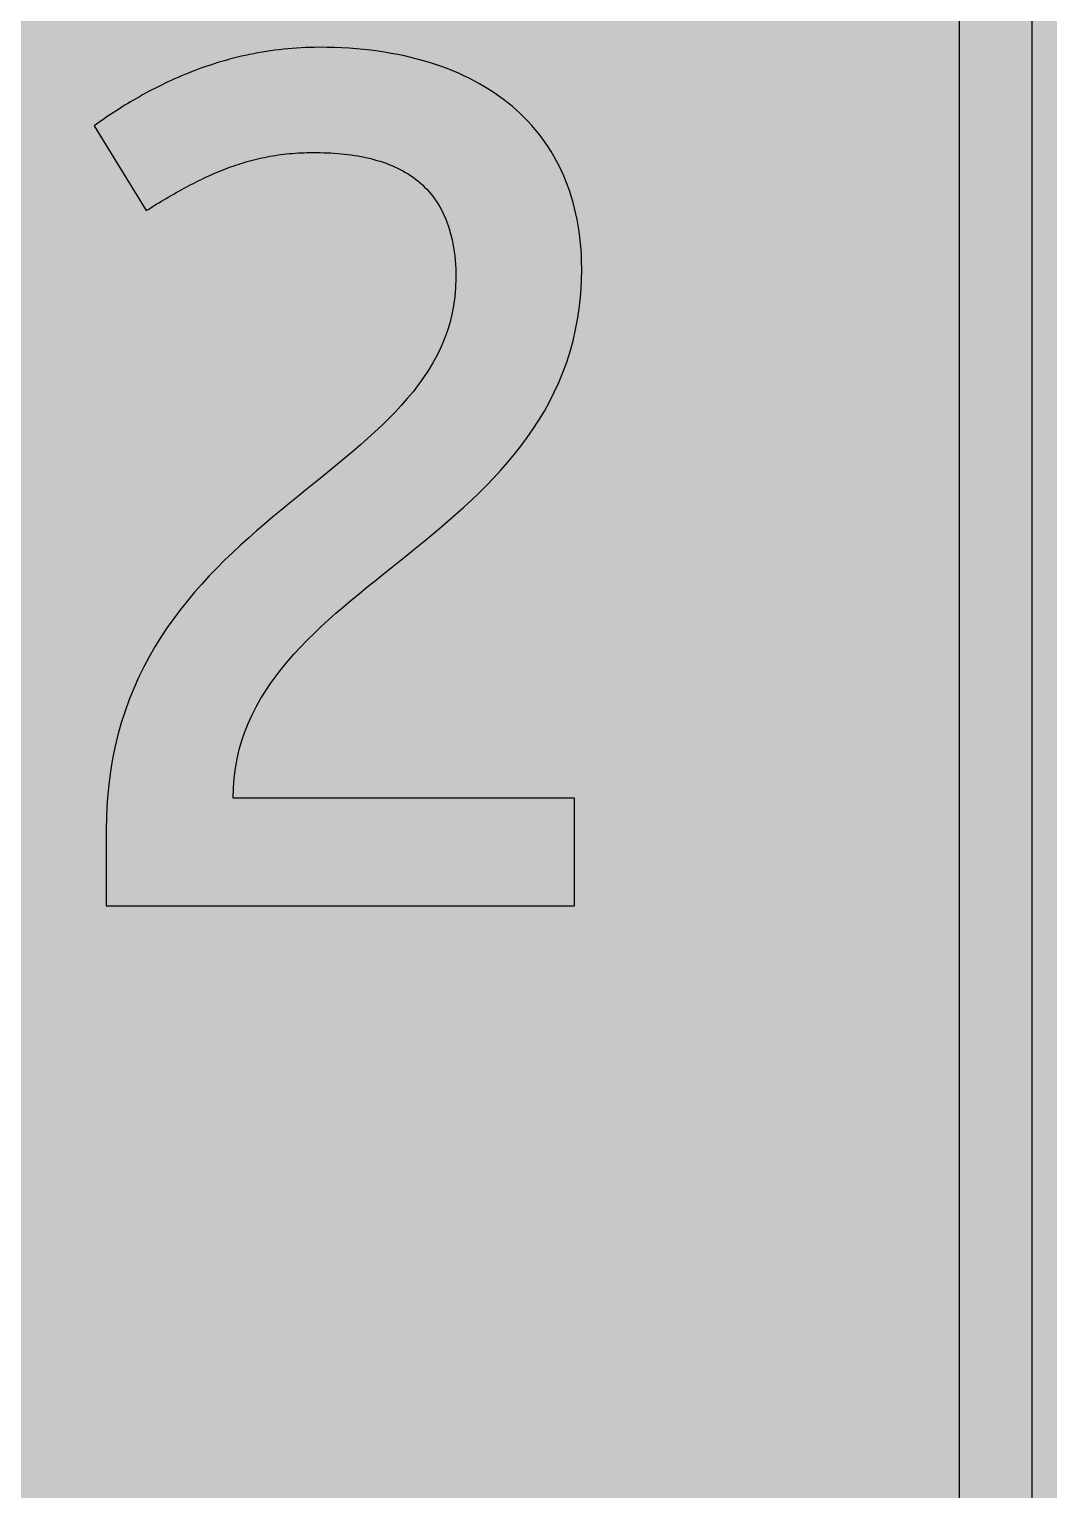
# Model space of a CAD drawing. Header units: millimetres. Extents: x 0 to 423, y 0 to 564.
# Drawn here: x 336.2 to 388.3, y 241 to 315.6 of the extents above; entities that cross this region are included whole.
import ezdxf

# ---------------------------------------------------------------- set-up
doc = ezdxf.new("R2010")
doc.units = ezdxf.units.MM

msp = doc.modelspace()

# ---------------------------------------------------------------- hatches: boundary and pattern name
for color, points in [(254, [(21.2189, 0.0537), (20.955, 0.0533), (20.6934, 0.0584), (20.4292, 0.066), (20.1676, 0.0787), (19.906, 0.094), (19.6469, 0.1118), (19.3853, 0.1321), (19.1262, 0.1549), (18.8671, 0.1829), (18.608, 0.2134), (18.349, 0.2464), (18.0924, 0.2845), (17.8359, 0.3251), (17.5793, 0.3683), (17.3253, 0.414), (17.0688, 0.4623), (16.8148, 0.5156), (16.5633, 0.5715), (16.3093, 0.6299), (16.0579, 0.6909), (15.809, 0.7544), (15.56, 0.823), (15.3111, 0.8941), (15.0622, 0.9677), (14.8158, 1.0439), (14.5694, 1.1227), (14.3256, 1.2065), (14.0818, 1.2903), (13.8379, 1.3792), (13.5966, 1.4707), (13.3579, 1.5672), (13.1191, 1.6637), (12.8803, 1.7628), (12.6441, 1.8669), (12.4079, 1.9736), (12.1742, 2.0803), (11.9405, 2.192), (11.7094, 2.3089), (11.4808, 2.4257), (11.2522, 2.5451), (11.0236, 2.6695), (10.7975, 2.794), (10.574, 2.9235), (10.3505, 3.0556), (10.1295, 3.1877), (9.9111, 3.3249), (9.6926, 3.4646), (9.4742, 3.6068), (9.2608, 3.7541), (9.0475, 3.9014), (8.8341, 4.0513), (8.6258, 4.2037), (8.4176, 4.3612), (8.2118, 4.5187), (8.0061, 4.6812), (7.8029, 4.8438), (7.6022, 5.0114), (7.4041, 5.1816), (7.206, 5.3518), (7.0129, 5.527), (6.8174, 5.7048), (6.6269, 5.8826), (6.4389, 6.0655), (6.2509, 6.2509), (6.0655, 6.4389), (5.8852, 6.6269), (5.7048, 6.8174), (5.527, 7.0104), (5.3518, 7.206), (5.1816, 7.4041), (5.0114, 7.6022), (4.8463, 7.8029), (4.6812, 8.0061), (4.5187, 8.2118), (4.3612, 8.4176), (4.2062, 8.6258), (4.0513, 8.8341), (3.9014, 9.0475), (3.7541, 9.2608), (3.6068, 9.4742), (3.4646, 9.6926), (3.3249, 9.9085), (3.1877, 10.1295), (3.0556, 10.3505), (2.9235, 10.574), (2.794, 10.7975), (2.6695, 11.0236), (2.5451, 11.2522), (2.4257, 11.4808), (2.3063, 11.7094), (2.192, 11.9405), (2.0803, 12.1742), (1.971, 12.4079), (1.8669, 12.6441), (1.7628, 12.8803), (1.6637, 13.1191), (1.5646, 13.3579), (1.4707, 13.5966), (1.3792, 13.8379), (1.2903, 14.0818), (1.2065, 14.3256), (1.1227, 14.5694), (1.0439, 14.8158), (0.9652, 15.0622), (0.8915, 15.3111), (0.823, 15.56), (0.7544, 15.809), (0.6883, 16.0604), (0.6274, 16.3119), (0.569, 16.5633), (0.5131, 16.8148), (0.4623, 17.0688), (0.4115, 17.3253), (0.3658, 17.5793), (0.3226, 17.8359), (0.2819, 18.0924), (0.2464, 18.3515), (0.2134, 18.608), (0.1829, 18.8671), (0.1549, 19.1262), (0.1295, 19.3878), (0.1092, 19.6469), (0.0914, 19.9085), (0.0762, 20.1701), (0.066, 20.4318), (0.0584, 20.6934), (0.0533, 20.955), (0.0508, 21.2192), (0.0522, 543.3314), (0.0533, 543.593), (0.0584, 543.8546), (0.066, 544.1188), (0.0762, 544.3804), (0.0914, 544.642), (0.1092, 544.9011), (0.1295, 545.1627), (0.1549, 545.4218), (0.1829, 545.6809), (0.2134, 545.94), (0.2464, 546.1991), (0.2819, 546.4556), (0.3226, 546.7121), (0.3658, 546.9687), (0.4115, 547.2227), (0.4623, 547.4792), (0.5131, 547.7332), (0.569, 547.9847), (0.6274, 548.2387), (0.6883, 548.4876), (0.7544, 548.7391), (0.823, 548.988), (0.8915, 549.2369), (0.9652, 549.4858), (1.0439, 549.7322), (1.1227, 549.9786), (1.2065, 550.2224), (1.2903, 550.4663), (1.3792, 550.7076), (1.4707, 550.9489), (1.5646, 551.1902), (1.6637, 551.4289), (1.7628, 551.6677), (1.8669, 551.9039), (1.971, 552.1401), (2.0803, 552.3738), (2.192, 552.6049), (2.3063, 552.8386), (2.4257, 553.0672), (2.5451, 553.2958), (2.6695, 553.5244), (2.794, 553.7505), (2.9235, 553.974), (3.0556, 554.1975), (3.1877, 554.4185), (3.3249, 554.6369), (3.4646, 554.8554), (3.6068, 555.0738), (3.7541, 555.2872), (3.9014, 555.5005), (4.0513, 555.7114), (4.2062, 555.9222), (4.3612, 556.1305), (4.5187, 556.3362), (4.6812, 556.5419), (4.8463, 556.7451), (5.0114, 556.9458), (5.1816, 557.1439), (5.3518, 557.342), (5.527, 557.5351), (5.7048, 557.7281), (5.8852, 557.9212), (6.0655, 558.1091), (6.2509, 558.2971), (6.4389, 558.4825), (6.6269, 558.6628), (6.8174, 558.8432), (7.0129, 559.021), (7.206, 559.1937), (7.4041, 559.3664), (7.6022, 559.5366), (7.8029, 559.7017), (8.0061, 559.8668), (8.2118, 560.0268), (8.4176, 560.1868), (8.6258, 560.3418), (8.8341, 560.4967), (9.0475, 560.6466), (9.2608, 560.7939), (9.4742, 560.9387), (9.6926, 561.0835), (9.9111, 561.2232), (10.1295, 561.3603), (10.3505, 561.4924), (10.574, 561.6245), (10.7975, 561.754), (11.0236, 561.8785), (11.2522, 562.0029), (11.4808, 562.1223), (11.7094, 562.2392), (11.9405, 562.356), (12.1742, 562.4678), (12.4079, 562.5744), (12.6441, 562.6811), (12.8803, 562.7853), (13.1191, 562.8843), (13.3579, 562.9834), (13.5966, 563.0774), (13.8379, 563.1688), (14.0818, 563.2577), (14.3256, 563.3415), (14.5694, 563.4253), (14.8158, 563.5041), (15.0622, 563.5803), (15.3111, 563.6539), (15.56, 563.7251), (15.809, 563.7936), (16.0579, 563.8571), (16.3093, 563.9206), (16.5633, 563.9791), (16.8148, 564.0349), (17.0688, 564.0857), (17.3253, 564.1365), (17.5793, 564.1823), (17.8359, 564.2254), (18.0924, 564.2635), (18.349, 564.3016), (18.608, 564.3347), (18.8671, 564.3651), (19.1262, 564.3931), (19.3853, 564.4185), (19.6469, 564.4388), (19.906, 564.4566), (20.1676, 564.4718), (20.4292, 564.482), (20.6934, 564.4896), (20.955, 564.4947), (21.2166, 564.4972), (402.2189, 564.4981), (402.4808, 564.4947), (402.7424, 564.4896), (403.0066, 564.482), (403.2682, 564.4718), (403.5298, 564.4566), (403.7889, 564.4388), (404.0505, 564.4185), (404.3096, 564.3931), (404.5687, 564.3651), (404.8277, 564.3347), (405.0868, 564.3016), (405.3434, 564.2635), (405.5999, 564.2254), (405.8564, 564.1823), (406.113, 564.1365), (406.367, 564.0857), (406.621, 564.0349), (406.875, 563.9791), (407.1264, 563.9206), (407.3779, 563.8571), (407.6268, 563.7936), (407.8783, 563.7251), (408.1272, 563.6539), (408.3736, 563.5803), (408.62, 563.5041), (408.8663, 563.4253), (409.1102, 563.3415), (409.354, 563.2577), (409.5979, 563.1688), (409.8392, 563.0774), (410.0805, 562.9834), (410.3192, 562.8843), (410.5554, 562.7853), (410.7942, 562.6811), (411.0279, 562.5744), (411.2616, 562.4678), (411.4952, 562.356), (411.7264, 562.2392), (411.9575, 562.1223), (412.1861, 562.0029), (412.4122, 561.8785), (412.6382, 561.754), (412.8643, 561.6245), (413.0853, 561.4924), (413.3063, 561.3603), (413.5272, 561.2232), (413.7457, 561.0835), (413.9616, 560.9387), (414.1775, 560.7939), (414.3908, 560.6466), (414.6017, 560.4967), (414.8125, 560.3418), (415.0208, 560.1868), (415.2265, 560.0268), (415.4297, 559.8668), (415.6329, 559.7017), (415.8336, 559.5366), (416.0342, 559.3664), (416.2298, 559.1937), (416.4254, 559.021), (416.6184, 558.8432), (416.8089, 558.6628), (416.9994, 558.4825), (417.1848, 558.2971), (417.3703, 558.1091), (417.5531, 557.9212), (417.7335, 557.7281), (417.9087, 557.5351), (418.084, 557.342), (418.2567, 557.1439), (418.4244, 556.9458), (418.592, 556.7451), (418.7546, 556.5419), (418.9171, 556.3362), (419.0746, 556.1305), (419.2321, 555.9222), (419.3845, 555.7114), (419.5369, 555.5005), (419.6842, 555.2872), (419.829, 555.0738), (419.9712, 554.8554), (420.1109, 554.6369), (420.2481, 554.4185), (420.3827, 554.1975), (420.5148, 553.974), (420.6418, 553.7505), (420.7688, 553.5244), (420.8907, 553.2958), (421.0126, 553.0672), (421.1295, 552.8386), (421.2438, 552.6049), (421.3555, 552.3738), (421.4647, 552.1401), (421.5689, 551.9039), (421.673, 551.6677), (421.7746, 551.4289), (421.8711, 551.1902), (421.9651, 550.9489), (422.0566, 550.7076), (422.1455, 550.4663), (422.2318, 550.2224), (422.3131, 549.9786), (422.3918, 549.7322), (422.4706, 549.4858), (422.5442, 549.2369), (422.6128, 548.988), (422.6814, 548.7391), (422.7449, 548.4876), (422.8084, 548.2387), (422.8668, 547.9847), (422.9227, 547.7332), (422.9735, 547.4792), (423.0243, 547.2227), (423.07, 546.9687), (423.1132, 546.7121), (423.1513, 546.4556), (423.1894, 546.1991), (423.2224, 545.94), (423.2529, 545.6809), (423.2808, 545.4218), (423.3037, 545.1627), (423.3266, 544.9011), (423.3443, 544.642), (423.357, 544.3804), (423.3697, 544.1188), (423.3774, 543.8546), (423.3824, 543.593), (423.385, 543.3314), (423.3855, 21.2203), (423.3824, 20.955), (423.3774, 20.6934), (423.3697, 20.4318), (423.357, 20.1701), (423.3443, 19.9085), (423.3266, 19.6469), (423.3037, 19.3878), (423.2808, 19.1262), (423.2529, 18.8671), (423.2224, 18.608), (423.1894, 18.3515), (423.1513, 18.0924), (423.1132, 17.8359), (423.07, 17.5793), (423.0243, 17.3253), (422.9735, 17.0688), (422.9227, 16.8148), (422.8668, 16.5633), (422.8084, 16.3119), (422.7449, 16.0604), (422.6814, 15.809), (422.6128, 15.56), (422.5442, 15.3111), (422.4706, 15.0622), (422.3918, 14.8158), (422.3131, 14.5694), (422.2318, 14.3256), (422.1455, 14.0818), (422.0566, 13.8379), (421.9651, 13.5966), (421.8711, 13.3579), (421.7746, 13.1191), (421.673, 12.8803), (421.5689, 12.6441), (421.4647, 12.4079), (421.3555, 12.1742), (421.2438, 11.9405), (421.1295, 11.7094), (421.0126, 11.4808), (420.8907, 11.2522), (420.7688, 11.0236), (420.6418, 10.7975), (420.5148, 10.574), (420.3827, 10.3505), (420.2481, 10.1295), (420.1109, 9.9085), (419.9712, 9.6926), (419.829, 9.4742), (419.6842, 9.2608), (419.5369, 9.0475), (419.3845, 8.8341), (419.2321, 8.6258), (419.0746, 8.4176), (418.9171, 8.2118), (418.7546, 8.0061), (418.592, 7.8029), (418.4244, 7.6022), (418.2567, 7.4041), (418.084, 7.206), (417.9087, 7.0104), (417.7335, 6.8174), (417.5531, 6.6269), (417.3703, 6.4389), (417.1848, 6.2509), (416.9994, 6.0655), (416.8089, 5.8826), (416.6184, 5.7048), (416.4254, 5.527), (416.2298, 5.3518), (416.0342, 5.1816), (415.8336, 5.0114), (415.6329, 4.8438), (415.4297, 4.6812), (415.2265, 4.5187), (415.0208, 4.3612), (414.8125, 4.2037), (414.6017, 4.0513), (414.3908, 3.9014), (414.1775, 3.7541), (413.9616, 3.6068), (413.7457, 3.4646), (413.5272, 3.3249), (413.3063, 3.1877), (413.0853, 3.0556), (412.8643, 2.9235), (412.6382, 2.794), (412.4122, 2.6695), (412.1861, 2.5451), (411.9575, 2.4257), (411.7264, 2.3089), (411.4952, 2.192), (411.2616, 2.0803), (411.0279, 1.9736), (410.7942, 1.8669), (410.5554, 1.7628), (410.3192, 1.6637), (410.0805, 1.5672), (409.8392, 1.4707), (409.5979, 1.3792), (409.354, 1.2903), (409.1102, 1.2065), (408.8663, 1.1227), (408.62, 1.0439), (408.3736, 0.9677), (408.1272, 0.8941), (407.8783, 0.823), (407.6268, 0.7544), (407.3779, 0.6909), (407.1264, 0.6299), (406.875, 0.5715), (406.621, 0.5156), (406.367, 0.4623), (406.113, 0.414), (405.8564, 0.3683), (405.5999, 0.3251), (405.3434, 0.2845), (405.0868, 0.2464), (404.8277, 0.2134), (404.5687, 0.1829), (404.3096, 0.1549), (404.0505, 0.1321), (403.7889, 0.1118), (403.5298, 0.094), (403.2682, 0.0787), (403.0066, 0.066), (402.7424, 0.0584), (402.4808, 0.0533), (402.2166, 0.0533)]), (59, [(251.5828, 131.287), (251.3914, 131.2875), (251.2009, 131.2951), (251.0104, 131.3078), (250.825, 131.3231), (250.637, 131.3459), (250.4542, 131.3713), (250.2713, 131.4018), (250.0884, 131.4374), (249.9081, 131.4755), (249.7303, 131.5187), (249.5525, 131.5669), (249.3797, 131.6177), (249.2045, 131.6736), (249.0343, 131.7346), (248.8641, 131.8006), (248.699, 131.8666), (248.5339, 131.9403), (248.3688, 132.0165), (248.2088, 132.0952), (248.0513, 132.1791), (247.8938, 132.268), (247.7389, 132.3569), (247.589, 132.4534), (247.4392, 132.5499), (247.2919, 132.6515), (247.1496, 132.7582), (247.0074, 132.8649), (246.8702, 132.9766), (246.7331, 133.0909), (246.601, 133.2103), (246.4714, 133.3297), (246.3419, 133.4541), (246.22, 133.5811), (246.0981, 133.7132), (245.9787, 133.8453), (245.8644, 133.9799), (245.7526, 134.1196), (245.6459, 134.2619), (245.5393, 134.4041), (245.4377, 134.5514), (245.3411, 134.7013), (245.2446, 134.8511), (245.1557, 135.0061), (245.0668, 135.161), (244.983, 135.321), (244.9043, 135.4811), (244.8281, 135.6436), (244.7544, 135.8087), (244.6858, 135.9764), (244.6223, 136.1465), (244.5614, 136.3167), (244.5055, 136.4894), (244.4547, 136.6647), (244.4064, 136.8425), (244.3632, 137.0203), (244.3226, 137.2006), (244.2896, 137.3835), (244.2591, 137.5664), (244.2337, 137.7493), (244.2108, 137.9372), (244.1956, 138.1227), (244.1829, 138.3132), (244.1753, 138.5037), (244.1727, 138.6942), (244.1744, 341.1897), (244.1753, 341.3785), (244.1829, 341.569), (244.1956, 341.7595), (244.2108, 341.945), (244.2337, 342.1329), (244.2591, 342.3158), (244.2896, 342.4987), (244.3226, 342.6816), (244.3632, 342.8619), (244.4064, 343.0397), (244.4547, 343.2175), (244.5055, 343.3902), (244.5614, 343.5655), (244.6223, 343.7357), (244.6858, 343.9058), (244.7544, 344.0709), (244.8281, 344.236), (244.9043, 344.4011), (244.983, 344.5612), (245.0668, 344.7186), (245.1557, 344.8761), (245.2446, 345.0311), (245.3411, 345.1809), (245.4377, 345.3308), (245.5393, 345.4781), (245.6459, 345.6203), (245.7526, 345.7626), (245.8644, 345.8997), (245.9787, 346.0369), (246.0981, 346.169), (246.22, 346.2985), (246.3419, 346.4281), (246.4714, 346.55), (246.601, 346.6719), (246.7331, 346.7913), (246.8702, 346.9056), (247.0074, 347.0173), (247.1496, 347.124), (247.2919, 347.2307), (247.4392, 347.3323), (247.589, 347.4288), (247.7389, 347.5253), (247.8938, 347.6142), (248.0513, 347.7031), (248.2088, 347.787), (248.3688, 347.8657), (248.5339, 347.9419), (248.699, 348.0156), (248.8641, 348.0841), (249.0343, 348.1476), (249.2045, 348.2086), (249.3797, 348.2645), (249.5525, 348.3153), (249.7303, 348.3635), (249.9081, 348.4067), (250.0884, 348.4474), (250.2713, 348.4804), (250.4542, 348.5109), (250.637, 348.5363), (250.825, 348.5591), (251.0104, 348.5744), (251.2009, 348.5871), (251.3914, 348.5947), (251.5819, 348.5972), (379.9939, 348.5981), (380.1847, 348.5947), (380.3752, 348.5871), (380.5631, 348.5744), (380.7511, 348.5591), (380.9365, 348.5363), (381.1219, 348.5109), (381.3048, 348.4804), (381.4851, 348.4474), (381.6655, 348.4067), (381.8433, 348.3635), (382.0211, 348.3153), (382.1963, 348.2645), (382.3691, 348.2086), (382.5392, 348.1476), (382.7094, 348.0841), (382.8771, 348.0156), (383.0422, 347.9419), (383.2047, 347.8657), (383.3647, 347.787), (383.5248, 347.7031), (383.6797, 347.6142), (383.8346, 347.5253), (383.987, 347.4288), (384.1344, 347.3323), (384.2817, 347.2307), (384.4265, 347.124), (384.5662, 347.0173), (384.7059, 346.9056), (384.8405, 346.7913), (384.9751, 346.6719), (385.1046, 346.55), (385.2316, 346.4281), (385.3561, 346.2985), (385.478, 346.169), (385.5949, 346.0369), (385.7092, 345.8997), (385.8209, 345.7626), (385.9301, 345.6203), (386.0343, 345.4781), (386.1359, 345.3308), (386.2349, 345.1809), (386.3289, 345.0311), (386.4204, 344.8761), (386.5067, 344.7186), (386.5905, 344.5612), (386.6718, 344.4011), (386.7455, 344.236), (386.8191, 344.0709), (386.8877, 343.9058), (386.9512, 343.7357), (387.0122, 343.5655), (387.0681, 343.3902), (387.1189, 343.2175), (387.1671, 343.0397), (387.2103, 342.8619), (387.2509, 342.6816), (387.2865, 342.4987), (387.3144, 342.3158), (387.3424, 342.1329), (387.3627, 341.945), (387.3805, 341.7595), (387.3906, 341.569), (387.3983, 341.3785), (387.4008, 341.188), (387.4022, 138.6953), (387.3983, 138.5037), (387.3906, 138.3132), (387.3805, 138.1227), (387.3627, 137.9372), (387.3424, 137.7493), (387.3144, 137.5664), (387.2865, 137.3835), (387.2509, 137.2006), (387.2103, 137.0203), (387.1671, 136.8425), (387.1189, 136.6647), (387.0681, 136.4894), (387.0122, 136.3167), (386.9512, 136.1465), (386.8877, 135.9764), (386.8191, 135.8087), (386.7455, 135.6436), (386.6718, 135.4811), (386.5905, 135.321), (386.5067, 135.161), (386.4204, 135.0061), (386.3289, 134.8511), (386.2349, 134.7013), (386.1359, 134.5514), (386.0343, 134.4041), (385.9301, 134.2619), (385.8209, 134.1196), (385.7092, 133.9799), (385.5949, 133.8453), (385.478, 133.7132), (385.3561, 133.5811), (385.2316, 133.4541), (385.1046, 133.3297), (384.9751, 133.2103), (384.8405, 133.0909), (384.7059, 132.9766), (384.5662, 132.8649), (384.4265, 132.7582), (384.2817, 132.6515), (384.1344, 132.5499), (383.987, 132.4534), (383.8346, 132.3569), (383.6797, 132.268), (383.5248, 132.1791), (383.3647, 132.0952), (383.2047, 132.0165), (383.0422, 131.9403), (382.8771, 131.8666), (382.7094, 131.8006), (382.5392, 131.7346), (382.3691, 131.6736), (382.1963, 131.6177), (382.0211, 131.5669), (381.8433, 131.5187), (381.6655, 131.4755), (381.4851, 131.4374), (381.3048, 131.4018), (381.1219, 131.3713), (380.9365, 131.3459), (380.7511, 131.3231), (380.5631, 131.3078), (380.3752, 131.2951), (380.1847, 131.2875), (379.9916, 131.285)]), (40, [(251.5828, 134.9912), (251.4854, 134.9908), (251.3914, 134.9959), (251.2974, 135.001), (251.2035, 135.0086), (251.1095, 135.0188), (251.018, 135.0315), (250.9266, 135.0467), (250.8352, 135.0645), (250.7463, 135.0848), (250.6574, 135.1077), (250.5685, 135.1305), (250.4796, 135.1559), (250.3932, 135.1839), (250.3094, 135.2144), (250.223, 135.2474), (250.1392, 135.2804), (250.0579, 135.316), (249.9766, 135.3541), (249.8954, 135.3947), (249.8166, 135.4379), (249.7379, 135.4811), (249.6617, 135.5268), (249.5855, 135.5725), (249.5118, 135.6233), (249.4382, 135.6741), (249.3645, 135.7249), (249.2959, 135.7808), (249.2248, 135.8367), (249.1588, 135.8925), (249.0902, 135.951), (249.0267, 136.0119), (248.9632, 136.0754), (248.8997, 136.1389), (248.8387, 136.2024), (248.7803, 136.2685), (248.7244, 136.337), (248.6685, 136.4056), (248.6127, 136.4767), (248.5619, 136.5504), (248.5111, 136.6215), (248.4603, 136.6977), (248.4145, 136.7739), (248.3688, 136.8501), (248.3256, 136.9289), (248.2825, 137.0076), (248.2418, 137.0889), (248.2037, 137.1702), (248.1682, 137.2514), (248.1351, 137.3353), (248.1021, 137.4191), (248.0716, 137.5054), (248.0437, 137.5918), (248.0183, 137.6807), (247.9929, 137.7671), (247.9726, 137.8585), (247.9523, 137.9474), (247.9345, 138.0388), (247.9192, 138.1303), (247.9065, 138.2217), (247.8964, 138.3157), (247.8888, 138.4097), (247.8811, 138.5037), (247.8786, 138.5976), (247.8786, 138.6942), (247.8786, 341.1897), (247.8786, 341.2846), (247.8811, 341.3785), (247.8888, 341.4725), (247.8964, 341.5665), (247.9065, 341.6605), (247.9192, 341.7519), (247.9345, 341.8434), (247.9523, 341.9348), (247.9726, 342.0237), (247.9929, 342.1126), (248.0183, 342.2015), (248.0437, 342.2904), (248.0716, 342.3768), (248.1021, 342.4606), (248.1351, 342.5469), (248.1682, 342.6308), (248.2037, 342.712), (248.2418, 342.7933), (248.2825, 342.8746), (248.3256, 342.9533), (248.3688, 343.0321), (248.4145, 343.1083), (248.4603, 343.1845), (248.5111, 343.2581), (248.5619, 343.3318), (248.6127, 343.4055), (248.6685, 343.474), (248.7244, 343.5452), (248.7803, 343.6112), (248.8387, 343.6798), (248.8997, 343.7433), (248.9632, 343.8068), (249.0267, 343.8703), (249.0902, 343.9312), (249.1588, 343.9897), (249.2248, 344.0455), (249.2959, 344.1014), (249.3645, 344.1573), (249.4382, 344.2081), (249.5118, 344.2589), (249.5855, 344.3097), (249.6617, 344.3554), (249.7379, 344.4011), (249.8166, 344.4443), (249.8954, 344.4875), (249.9766, 344.5281), (250.0579, 344.5662), (250.1392, 344.6018), (250.223, 344.6348), (250.3094, 344.6678), (250.3932, 344.6983), (250.4796, 344.7263), (250.5685, 344.7517), (250.6574, 344.7771), (250.7463, 344.7974), (250.8352, 344.8177), (250.9266, 344.8355), (251.018, 344.8507), (251.1095, 344.8634), (251.2035, 344.8736), (251.2974, 344.8812), (251.3914, 344.8888), (251.4854, 344.8914), (251.5819, 344.8939), (379.9939, 344.8939), (380.0881, 344.8914), (380.1821, 344.8888), (380.2786, 344.8812), (380.3726, 344.8736), (380.4641, 344.8634), (380.558, 344.8507), (380.6495, 344.8355), (380.7384, 344.8177), (380.8298, 344.7974), (380.9187, 344.7771), (381.0076, 344.7517), (381.094, 344.7263), (381.1803, 344.6983), (381.2667, 344.6678), (381.3505, 344.6348), (381.4343, 344.6018), (381.5182, 344.5662), (381.5994, 344.5281), (381.6782, 344.4875), (381.7595, 344.4443), (381.8357, 344.4011), (381.9144, 344.3554), (381.9906, 344.3097), (382.0643, 344.2589), (382.1379, 344.2081), (382.209, 344.1573), (382.2802, 344.1014), (382.3487, 344.0455), (382.4173, 343.9897), (382.4834, 343.9312), (382.5494, 343.8703), (382.6129, 343.8068), (382.6739, 343.7433), (382.7348, 343.6798), (382.7932, 343.6112), (382.8517, 343.5452), (382.9075, 343.474), (382.9609, 343.4055), (383.0142, 343.3318), (383.065, 343.2581), (383.1133, 343.1845), (383.1615, 343.1083), (383.2073, 343.0321), (383.2504, 342.9533), (383.2911, 342.8746), (383.3317, 342.7933), (383.3698, 342.712), (383.4054, 342.6308), (383.4409, 342.5469), (383.4714, 342.4606), (383.5019, 342.3768), (383.5298, 342.2904), (383.5552, 342.2015), (383.5806, 342.1126), (383.601, 342.0237), (383.6213, 341.9348), (383.6391, 341.8434), (383.6543, 341.7519), (383.667, 341.6605), (383.6772, 341.5665), (383.6848, 341.4725), (383.6924, 341.3785), (383.6949, 341.2846), (383.6975, 341.188), (383.698, 138.6953), (383.6949, 138.5976), (383.6924, 138.5037), (383.6848, 138.4097), (383.6772, 138.3157), (383.667, 138.2217), (383.6543, 138.1303), (383.6391, 138.0388), (383.6213, 137.9474), (383.601, 137.8585), (383.5806, 137.7671), (383.5552, 137.6807), (383.5298, 137.5918), (383.5019, 137.5054), (383.4714, 137.4191), (383.4409, 137.3353), (383.4054, 137.2514), (383.3698, 137.1702), (383.3317, 137.0889), (383.2911, 137.0076), (383.2504, 136.9289), (383.2073, 136.8501), (383.1615, 136.7739), (383.1133, 136.6977), (383.065, 136.6215), (383.0142, 136.5504), (382.9609, 136.4767), (382.9075, 136.4056), (382.8517, 136.337), (382.7932, 136.2685), (382.7348, 136.2024), (382.6739, 136.1389), (382.6129, 136.0754), (382.5494, 136.0119), (382.4834, 135.951), (382.4173, 135.8925), (382.3487, 135.8367), (382.2802, 135.7808), (382.209, 135.7249), (382.1379, 135.6741), (382.0643, 135.6233), (381.9906, 135.5725), (381.9144, 135.5268), (381.8357, 135.4811), (381.7595, 135.4379), (381.6782, 135.3947), (381.5994, 135.3541), (381.5182, 135.316), (381.4343, 135.2804), (381.3505, 135.2474), (381.2667, 135.2144), (381.1803, 135.1839), (381.094, 135.1559), (381.0076, 135.1305), (380.9187, 135.1077), (380.8298, 135.0848), (380.7384, 135.0645), (380.6495, 135.0467), (380.558, 135.0315), (380.4641, 135.0188), (380.3726, 135.0086), (380.2786, 135.001), (380.1821, 134.9959), (380.0881, 134.9908), (379.9916, 134.9908)]), (59, [(350.7313, 309.2715), (350.9112, 309.2704), (351.094, 309.2653), (351.2744, 309.2628), (351.4522, 309.2552), (351.6325, 309.2475), (351.8078, 309.2348), (351.9856, 309.2221), (352.1608, 309.2069), (352.3336, 309.1891), (352.5063, 309.1688), (352.6765, 309.1459), (352.8466, 309.1231), (353.0143, 309.0951), (353.1819, 309.0647), (353.347, 309.0316), (353.5096, 308.9961), (353.6721, 308.958), (353.8296, 308.9173), (353.9871, 308.8716), (354.1446, 308.8259), (354.297, 308.7751), (354.4494, 308.7218), (354.5992, 308.6659), (354.744, 308.6049), (354.8888, 308.544), (355.031, 308.4779), (355.1707, 308.4068), (355.3079, 308.3331), (355.4451, 308.2569), (355.5771, 308.1757), (355.7041, 308.0918), (355.8311, 308.0055), (355.9556, 307.914), (356.0775, 307.8175), (356.1944, 307.7185), (356.3087, 307.6143), (356.4204, 307.5076), (356.5296, 307.3959), (356.6338, 307.279), (356.7354, 307.1597), (356.8344, 307.0352), (356.931, 306.9082), (357.0224, 306.7736), (357.1088, 306.6364), (357.1951, 306.4942), (357.2739, 306.3494), (357.3526, 306.197), (357.4237, 306.0395), (357.4948, 305.8795), (357.5583, 305.7144), (357.6193, 305.5442), (357.6777, 305.369), (357.7285, 305.1886), (357.7793, 305.0007), (357.8225, 304.8102), (357.8631, 304.6146), (357.8987, 304.4139), (357.9292, 304.2056), (357.9546, 303.9948), (357.9774, 303.7764), (357.9927, 303.5529), (358.0054, 303.3243), (358.013, 303.0906), (358.0155, 302.8493), (358.0028, 302.3667), (357.9647, 301.8968), (357.9012, 301.4396), (357.8149, 300.9951), (357.7057, 300.5607), (357.5761, 300.1366), (357.4212, 299.7225), (357.2485, 299.3187), (357.0554, 298.9224), (356.8446, 298.5364), (356.616, 298.1579), (356.3696, 297.7845), (356.1055, 297.4188), (355.8286, 297.0606), (355.534, 296.7076), (355.2292, 296.357), (354.9091, 296.0141), (354.5764, 295.6738), (354.2309, 295.3385), (353.8779, 295.0032), (353.5121, 294.6705), (353.1413, 294.3428), (352.7577, 294.0126), (352.3691, 293.685), (351.9754, 293.3573), (351.5741, 293.0271), (351.1677, 292.6969), (350.7588, 292.3667), (350.3447, 292.0314), (349.9307, 291.6961), (349.5116, 291.3558), (349.0951, 291.0129), (348.676, 290.6649), (348.2594, 290.3118), (347.8428, 289.9512), (347.4314, 289.5879), (347.0199, 289.2171), (346.6135, 288.8361), (346.2147, 288.45), (345.8185, 288.0563), (345.4298, 287.6525), (345.0488, 287.2384), (344.6755, 286.8168), (344.3122, 286.3825), (343.9566, 285.938), (343.6137, 285.4808), (343.281, 285.0134), (342.961, 284.5308), (342.6536, 284.0355), (342.3615, 283.5275), (342.0821, 283.0043), (341.8205, 282.4658), (341.5741, 281.9121), (341.343, 281.3431), (341.1322, 280.7564), (340.9391, 280.1518), (340.7664, 279.5321), (340.614, 278.892), (340.4819, 278.2341), (340.3727, 277.5534), (340.2863, 276.8575), (340.2228, 276.1386), (340.1847, 275.397), (340.172, 274.635), (340.1741, 270.8106), (364.0667, 270.8106), (364.0667, 276.3048), (346.6564, 276.3048), (346.6668, 276.827), (346.7049, 277.335), (346.7684, 277.8303), (346.8548, 278.3129), (346.964, 278.7828), (347.0935, 279.2425), (347.2459, 279.6896), (347.4187, 280.1264), (347.6117, 280.5532), (347.8225, 280.9697), (348.0511, 281.3787), (348.295, 281.7774), (348.5591, 282.1686), (348.836, 282.5521), (349.1281, 282.9281), (349.4329, 283.2964), (349.7529, 283.6621), (350.0831, 284.0203), (350.426, 284.3733), (350.7791, 284.7213), (351.1423, 285.0642), (351.5131, 285.4071), (351.8941, 285.7449), (352.2802, 286.0802), (352.6739, 286.4129), (353.0752, 286.7457), (353.4791, 287.0759), (353.888, 287.4061), (354.2995, 287.7363), (354.7135, 288.069), (355.1301, 288.4018), (355.5467, 288.7345), (355.9632, 289.0723), (356.3772, 289.4101), (356.7913, 289.7505), (357.2027, 290.0985), (357.6117, 290.4465), (358.0155, 290.8021), (358.4169, 291.1602), (358.8106, 291.526), (359.1966, 291.8968), (359.5776, 292.2753), (359.9485, 292.6613), (360.3117, 293.055), (360.6648, 293.4564), (361.0077, 293.8678), (361.3379, 294.2869), (361.6579, 294.7162), (361.9627, 295.1556), (362.2548, 295.6077), (362.5342, 296.07), (362.7958, 296.5425), (363.0397, 297.0301), (363.2683, 297.528), (363.4791, 298.0411), (363.6721, 298.5668), (363.8448, 299.1079), (363.9972, 299.6641), (364.1268, 300.2356), (364.236, 300.8249), (364.3224, 301.4269), (364.3859, 302.0492), (364.424, 302.6867), (364.4367, 303.342), (364.4316, 303.6722), (364.4214, 303.9948), (364.4036, 304.3149), (364.3782, 304.6298), (364.3452, 304.9422), (364.3046, 305.247), (364.2589, 305.5518), (364.2055, 305.849), (364.1446, 306.1437), (364.076, 306.4332), (364.0023, 306.7177), (363.9185, 306.9996), (363.8296, 307.2765), (363.7356, 307.5483), (363.6315, 307.815), (363.5248, 308.0766), (363.408, 308.3357), (363.286, 308.5897), (363.1565, 308.8386), (363.0193, 309.0824), (362.8771, 309.3212), (362.7298, 309.5574), (362.5723, 309.786), (362.4123, 310.0121), (362.2421, 310.2305), (362.0668, 310.4464), (361.8865, 310.6572), (361.6985, 310.8604), (361.5055, 311.0611), (361.3048, 311.2567), (361.0991, 311.4472), (360.8857, 311.6326), (360.6673, 311.8104), (360.4438, 311.9857), (360.2126, 312.1558), (359.9739, 312.3184), (359.7326, 312.4784), (359.4837, 312.6308), (359.2271, 312.7807), (358.968, 312.9229), (358.7013, 313.0601), (358.4296, 313.1922), (358.1502, 313.3192), (357.8657, 313.4385), (357.5761, 313.5554), (357.2815, 313.6646), (356.9818, 313.7687), (356.6744, 313.8653), (356.362, 313.9592), (356.0445, 314.0456), (355.7219, 314.1269), (355.3943, 314.2031), (355.059, 314.2717), (354.7186, 314.3352), (354.3757, 314.3936), (354.0252, 314.4444), (353.6696, 314.4901), (353.3089, 314.5307), (352.9432, 314.5638), (352.5723, 314.5917), (352.1964, 314.6146), (351.8154, 314.6298), (351.4293, 314.64), (351.0382, 314.6425), (350.8045, 314.64), (350.5733, 314.6349), (350.3422, 314.6273), (350.1136, 314.6171), (349.885, 314.6044), (349.6589, 314.5866), (349.4354, 314.5688), (349.2144, 314.546), (348.9935, 314.5206), (348.7725, 314.4926), (348.554, 314.4622), (348.3381, 314.4291), (348.1248, 314.3961), (347.9114, 314.358), (347.7006, 314.3174), (347.4898, 314.2742), (347.284, 314.231), (347.0758, 314.1853), (346.8726, 314.1345), (346.6694, 314.0837), (346.4687, 314.0304), (346.268, 313.977), (346.0699, 313.9186), (345.8743, 313.8602), (345.6813, 313.7992), (345.4883, 313.7383), (345.2978, 313.6748), (345.1098, 313.6087), (344.9218, 313.5401), (344.7364, 313.4716), (344.5535, 313.403), (344.3707, 313.3293), (344.1903, 313.2582), (344.0125, 313.182), (343.8373, 313.1083), (343.662, 313.0296), (343.4893, 312.9534), (343.3191, 312.8747), (343.1489, 312.7934), (342.9838, 312.7121), (342.8187, 312.6308), (342.6536, 312.547), (342.4936, 312.4657), (342.3336, 312.3794), (342.1761, 312.2955), (342.0212, 312.2092), (341.8662, 312.1228), (341.7138, 312.0365), (341.564, 311.9501), (341.4166, 311.8637), (341.2719, 311.7748), (341.1271, 311.6859), (340.9848, 311.5996), (340.8451, 311.5107), (340.7054, 311.4218), (340.5708, 311.3329), (340.4362, 311.244), (340.3041, 311.1551), (340.1746, 311.0687), (340.0476, 310.9798), (339.9206, 310.8909), (339.7961, 310.8046), (339.6742, 310.7157), (339.5548, 310.6293), (342.2124, 306.3088), (342.3412, 306.3875), (342.4707, 306.4688), (342.6003, 306.5475), (342.7273, 306.6263), (342.8568, 306.7025), (342.9838, 306.7812), (343.1108, 306.8549), (343.2378, 306.9311), (343.3648, 307.0047), (343.4918, 307.0784), (343.6163, 307.152), (343.7433, 307.2232), (343.8703, 307.2943), (343.9947, 307.3629), (344.1192, 307.4314), (344.2462, 307.5), (344.3707, 307.5661), (344.4951, 307.6321), (344.6221, 307.6956), (344.7466, 307.7616), (344.871, 307.8226), (344.998, 307.8836), (345.1225, 307.9445), (345.2495, 308.0055), (345.374, 308.0614), (345.501, 308.1198), (345.6254, 308.1757), (345.7524, 308.229), (345.8794, 308.2849), (346.0064, 308.3357), (346.1334, 308.3865), (346.263, 308.4373), (346.39, 308.4855), (346.5195, 308.5338), (346.649, 308.5795), (346.7786, 308.6227), (346.9081, 308.6659), (347.0402, 308.7091), (347.1697, 308.7497), (347.3018, 308.7878), (347.4339, 308.8259), (347.5685, 308.8615), (347.7031, 308.897), (347.8378, 308.93), (347.9724, 308.9631), (348.1095, 308.9935), (348.2467, 309.0215), (348.3839, 309.0494), (348.521, 309.0774), (348.6607, 309.1002), (348.803, 309.1231), (348.9452, 309.1459), (349.0874, 309.1637), (349.2297, 309.1815), (349.3745, 309.1993), (349.5218, 309.2145), (349.6666, 309.2272), (349.8164, 309.2374), (349.9663, 309.2475), (350.1161, 309.2552), (350.266, 309.2628), (350.4209, 309.2679), (350.5733, 309.2704), (350.7308, 309.2704)])]:
    msp.add_hatch(color=color).paths.add_polyline_path(points)

# ---------------------------------------------------------------- linework, layer by layer
at = {"color": 40}
msp.add_lwpolyline([(383.6975, 341.188), (383.698, 138.6953)], dxfattribs=at)
at = {"color": 59}
for points in [[(387.4008, 341.188), (387.4022, 138.6953)], [(350.7313, 309.2715), (350.9112, 309.2704), (351.094, 309.2653), (351.2744, 309.2628), (351.4522, 309.2552), (351.6325, 309.2475), (351.8078, 309.2348), (351.9856, 309.2221), (352.1608, 309.2069), (352.3336, 309.1891), (352.5063, 309.1688), (352.6765, 309.1459), (352.8466, 309.1231), (353.0143, 309.0951), (353.1819, 309.0647), (353.347, 309.0316), (353.5096, 308.9961), (353.6721, 308.958), (353.8296, 308.9173), (353.9871, 308.8716), (354.1446, 308.8259), (354.297, 308.7751), (354.4494, 308.7218), (354.5992, 308.6659), (354.744, 308.6049), (354.8888, 308.544), (355.031, 308.4779), (355.1707, 308.4068), (355.3079, 308.3331), (355.4451, 308.2569), (355.5771, 308.1757), (355.7041, 308.0918), (355.8311, 308.0055), (355.9556, 307.914), (356.0775, 307.8175), (356.1944, 307.7185), (356.3087, 307.6143), (356.4204, 307.5076), (356.5296, 307.3959), (356.6338, 307.279), (356.7354, 307.1597), (356.8344, 307.0352), (356.931, 306.9082), (357.0224, 306.7736), (357.1088, 306.6364), (357.1951, 306.4942), (357.2739, 306.3494), (357.3526, 306.197), (357.4237, 306.0395), (357.4948, 305.8795), (357.5583, 305.7144), (357.6193, 305.5442), (357.6777, 305.369), (357.7285, 305.1886), (357.7793, 305.0007), (357.8225, 304.8102), (357.8631, 304.6146), (357.8987, 304.4139), (357.9292, 304.2056), (357.9546, 303.9948), (357.9774, 303.7764), (357.9927, 303.5529), (358.0054, 303.3243), (358.013, 303.0906), (358.0155, 302.8493), (358.0028, 302.3667), (357.9647, 301.8968), (357.9012, 301.4396), (357.8149, 300.9951), (357.7057, 300.5607), (357.5761, 300.1366), (357.4212, 299.7225), (357.2485, 299.3187), (357.0554, 298.9224), (356.8446, 298.5364), (356.616, 298.1579), (356.3696, 297.7845), (356.1055, 297.4188), (355.8286, 297.0606), (355.534, 296.7076), (355.2292, 296.357), (354.9091, 296.0141), (354.5764, 295.6738), (354.2309, 295.3385), (353.8779, 295.0032), (353.5121, 294.6705), (353.1413, 294.3428), (352.7577, 294.0126), (352.3691, 293.685), (351.9754, 293.3573), (351.5741, 293.0271), (351.1677, 292.6969), (350.7588, 292.3667), (350.3447, 292.0314), (349.9307, 291.6961), (349.5116, 291.3558), (349.0951, 291.0129), (348.676, 290.6649), (348.2594, 290.3118), (347.8428, 289.9512), (347.4314, 289.5879), (347.0199, 289.2171), (346.6135, 288.8361), (346.2147, 288.45), (345.8185, 288.0563), (345.4298, 287.6525), (345.0488, 287.2384), (344.6755, 286.8168), (344.3122, 286.3825), (343.9566, 285.938), (343.6137, 285.4808), (343.281, 285.0134), (342.961, 284.5308), (342.6536, 284.0355), (342.3615, 283.5275), (342.0821, 283.0043), (341.8205, 282.4658), (341.5741, 281.9121), (341.343, 281.3431), (341.1322, 280.7564), (340.9391, 280.1518), (340.7664, 279.5321), (340.614, 278.892), (340.4819, 278.2341), (340.3727, 277.5534), (340.2863, 276.8575), (340.2228, 276.1386), (340.1847, 275.397), (340.172, 274.635), (340.1741, 270.8106), (364.0667, 270.8106), (364.0667, 276.3048), (346.6564, 276.3048), (346.6668, 276.827), (346.7049, 277.335), (346.7684, 277.8303), (346.8548, 278.3129), (346.964, 278.7828), (347.0935, 279.2425), (347.2459, 279.6896), (347.4187, 280.1264), (347.6117, 280.5532), (347.8225, 280.9697), (348.0511, 281.3787), (348.295, 281.7774), (348.5591, 282.1686), (348.836, 282.5521), (349.1281, 282.9281), (349.4329, 283.2964), (349.7529, 283.6621), (350.0831, 284.0203), (350.426, 284.3733), (350.7791, 284.7213), (351.1423, 285.0642), (351.5131, 285.4071), (351.8941, 285.7449), (352.2802, 286.0802), (352.6739, 286.4129), (353.0752, 286.7457), (353.4791, 287.0759), (353.888, 287.4061), (354.2995, 287.7363), (354.7135, 288.069), (355.1301, 288.4018), (355.5467, 288.7345), (355.9632, 289.0723), (356.3772, 289.4101), (356.7913, 289.7505), (357.2027, 290.0985), (357.6117, 290.4465), (358.0155, 290.8021), (358.4169, 291.1602), (358.8106, 291.526), (359.1966, 291.8968), (359.5776, 292.2753), (359.9485, 292.6613), (360.3117, 293.055), (360.6648, 293.4564), (361.0077, 293.8678), (361.3379, 294.2869), (361.6579, 294.7162), (361.9627, 295.1556), (362.2548, 295.6077), (362.5342, 296.07), (362.7958, 296.5425), (363.0397, 297.0301), (363.2683, 297.528), (363.4791, 298.0411), (363.6721, 298.5668), (363.8448, 299.1079), (363.9972, 299.6641), (364.1268, 300.2356), (364.236, 300.8249), (364.3224, 301.4269), (364.3859, 302.0492), (364.424, 302.6867), (364.4367, 303.342), (364.4316, 303.6722), (364.4214, 303.9948), (364.4036, 304.3149), (364.3782, 304.6298), (364.3452, 304.9422), (364.3046, 305.247), (364.2589, 305.5518), (364.2055, 305.849), (364.1446, 306.1437), (364.076, 306.4332), (364.0023, 306.7177), (363.9185, 306.9996), (363.8296, 307.2765), (363.7356, 307.5483), (363.6315, 307.815), (363.5248, 308.0766), (363.408, 308.3357), (363.286, 308.5897), (363.1565, 308.8386), (363.0193, 309.0824), (362.8771, 309.3212), (362.7298, 309.5574), (362.5723, 309.786), (362.4123, 310.0121), (362.2421, 310.2305), (362.0668, 310.4464), (361.8865, 310.6572), (361.6985, 310.8604), (361.5055, 311.0611), (361.3048, 311.2567), (361.0991, 311.4472), (360.8857, 311.6326), (360.6673, 311.8104), (360.4438, 311.9857), (360.2126, 312.1558), (359.9739, 312.3184), (359.7326, 312.4784), (359.4837, 312.6308), (359.2271, 312.7807), (358.968, 312.9229), (358.7013, 313.0601), (358.4296, 313.1922), (358.1502, 313.3192), (357.8657, 313.4385), (357.5761, 313.5554), (357.2815, 313.6646), (356.9818, 313.7687), (356.6744, 313.8653), (356.362, 313.9592), (356.0445, 314.0456), (355.7219, 314.1269), (355.3943, 314.2031), (355.059, 314.2717), (354.7186, 314.3352), (354.3757, 314.3936), (354.0252, 314.4444), (353.6696, 314.4901), (353.3089, 314.5307), (352.9432, 314.5638), (352.5723, 314.5917), (352.1964, 314.6146), (351.8154, 314.6298), (351.4293, 314.64), (351.0382, 314.6425), (350.8045, 314.64), (350.5733, 314.6349), (350.3422, 314.6273), (350.1136, 314.6171), (349.885, 314.6044), (349.6589, 314.5866), (349.4354, 314.5688), (349.2144, 314.546), (348.9935, 314.5206), (348.7725, 314.4926), (348.554, 314.4622), (348.3381, 314.4291), (348.1248, 314.3961), (347.9114, 314.358), (347.7006, 314.3174), (347.4898, 314.2742), (347.284, 314.231), (347.0758, 314.1853), (346.8726, 314.1345), (346.6694, 314.0837), (346.4687, 314.0304), (346.268, 313.977), (346.0699, 313.9186), (345.8743, 313.8602), (345.6813, 313.7992), (345.4883, 313.7383), (345.2978, 313.6748), (345.1098, 313.6087), (344.9218, 313.5401), (344.7364, 313.4716), (344.5535, 313.403), (344.3707, 313.3293), (344.1903, 313.2582), (344.0125, 313.182), (343.8373, 313.1083), (343.662, 313.0296), (343.4893, 312.9534), (343.3191, 312.8747), (343.1489, 312.7934), (342.9838, 312.7121), (342.8187, 312.6308), (342.6536, 312.547), (342.4936, 312.4657), (342.3336, 312.3794), (342.1761, 312.2955), (342.0212, 312.2092), (341.8662, 312.1228), (341.7138, 312.0365), (341.564, 311.9501), (341.4166, 311.8637), (341.2719, 311.7748), (341.1271, 311.6859), (340.9848, 311.5996), (340.8451, 311.5107), (340.7054, 311.4218), (340.5708, 311.3329), (340.4362, 311.244), (340.3041, 311.1551), (340.1746, 311.0687), (340.0476, 310.9798), (339.9206, 310.8909), (339.7961, 310.8046), (339.6742, 310.7157), (339.5548, 310.6293), (342.2124, 306.3088), (342.3412, 306.3875), (342.4707, 306.4688), (342.6003, 306.5475), (342.7273, 306.6263), (342.8568, 306.7025), (342.9838, 306.7812), (343.1108, 306.8549), (343.2378, 306.9311), (343.3648, 307.0047), (343.4918, 307.0784), (343.6163, 307.152), (343.7433, 307.2232), (343.8703, 307.2943), (343.9947, 307.3629), (344.1192, 307.4314), (344.2462, 307.5), (344.3707, 307.5661), (344.4951, 307.6321), (344.6221, 307.6956), (344.7466, 307.7616), (344.871, 307.8226), (344.998, 307.8836), (345.1225, 307.9445), (345.2495, 308.0055), (345.374, 308.0614), (345.501, 308.1198), (345.6254, 308.1757), (345.7524, 308.229), (345.8794, 308.2849), (346.0064, 308.3357), (346.1334, 308.3865), (346.263, 308.4373), (346.39, 308.4855), (346.5195, 308.5338), (346.649, 308.5795), (346.7786, 308.6227), (346.9081, 308.6659), (347.0402, 308.7091), (347.1697, 308.7497), (347.3018, 308.7878), (347.4339, 308.8259), (347.5685, 308.8615), (347.7031, 308.897), (347.8378, 308.93), (347.9724, 308.9631), (348.1095, 308.9935), (348.2467, 309.0215), (348.3839, 309.0494), (348.521, 309.0774), (348.6607, 309.1002), (348.803, 309.1231), (348.9452, 309.1459), (349.0874, 309.1637), (349.2297, 309.1815), (349.3745, 309.1993), (349.5218, 309.2145), (349.6666, 309.2272), (349.8164, 309.2374), (349.9663, 309.2475), (350.1161, 309.2552), (350.266, 309.2628), (350.4209, 309.2679), (350.5733, 309.2704), (350.7308, 309.2704), (350.7313, 309.2715)]]:
    msp.add_lwpolyline(points, dxfattribs=at)

doc.saveas('drawing.dxf')
